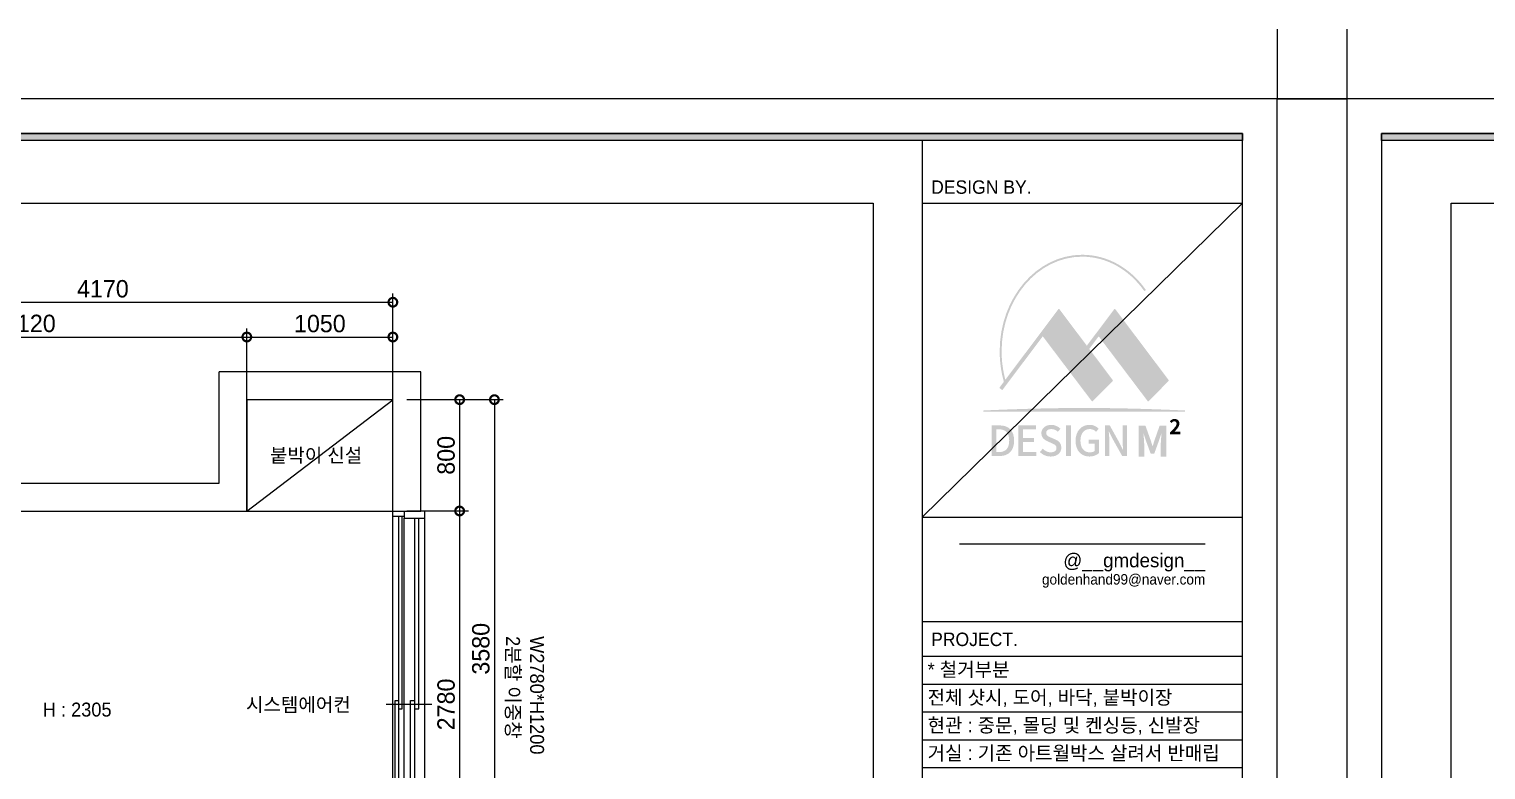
# Model space of a CAD drawing. Header units: millimetres. Extents: x 302328 to 345828, y 111587 to 154829.
# Drawn here: x 314855 to 325328, y 133146 to 138468 of the extents above; entities that cross this region are included whole.
import ezdxf
from ezdxf.enums import TextEntityAlignment as Align

# ---------------------------------------------------------------- set-up
doc = ezdxf.new("R2010")
doc.units = ezdxf.units.MM
doc.header["$LTSCALE"] = 100
doc.header["$PDMODE"] = 3
doc.layers.get('DEFPOINTS').update_dxf_attribs({"color": 248})
for name, color, linetype in [('0-ELC TEXT', 7, 'Continuous'), ('06-FUR', 6, 'Continuous'), ('07-DIM', 5, 'Continuous'), ('07-DIM WAL', 5, 'Continuous'), ('C-WALL1', 2, 'Continuous'), ('C-WIN', 4, 'Continuous'), ('DWG', 7, 'Continuous'), ('F-SYM', 7, 'Continuous'), ('FORM(YOURNAME)-11', 1, 'Continuous')]:
    doc.layers.add(name, color=color, linetype=linetype)
doc.styles.add('HY울릉도L', font='Expo M.ttf')
doc.styles.add('YOURNAME', font='HY울릉도M.TTF')
doc.styles.add('코레일둥고', font='Korail_Round_Gothic_Medium.ttf')
doc.dimstyles.new('50', dxfattribs={"dimscale": 50, "dimtxt": 2.5, "dimasz": 2.5, "dimexe": 1.25, "dimexo": 2, "dimtad": 1, "dimdec": 0, "dimtxsty": 'HY울릉도L', "dimblk": 'DOTSMALL', "dimcen": 2.5, "dimclrd": 1, "dimclre": 1, "dimclrt": 2, "dimadec": 0, "dimazin": 0, "dimtfac": 1, "dimtdec": 0, "dimtix": 1, "dimtmove": 0, "dimatfit": 3, "dimldrblk": 'DOTSMALL', "dimfxl": 0, "dimarcsym": 0})

# ---------------------------------------------------------------- blocks, each defined once
blk = doc.blocks.new('FORM-PLAN')
at = {"layer": 'DWG'}
h = blk.add_hatch(color=8, dxfattribs=at)
h.dxf.hatch_style = 2
edge = h.paths.add_edge_path()
edge.add_spline(control_points=[(3579, 47796), (3579, 47796), (3636, 47751), (3636, 47751), (3640, 47748), (3645, 47747), (3650, 47748), (3655, 47748), (3659, 47751), (3662, 47755), (3662, 47755), (4814, 49289), (4814, 49289), (4814, 49289), (6222, 47428), (6222, 47428), (6226, 47424), (6231, 47421), (6236, 47421), (6237, 47421), (6237, 47421), (6238, 47421), (6243, 47421), (6247, 47423), (6251, 47426), (6251, 47426), (6827, 48004), (6827, 48004), (6833, 48011), (6834, 48021), (6828, 48029), (6828, 48029), (6151, 48928), (6151, 48928), (6151, 48928), (6422, 49289), (6422, 49289), (6422, 49289), (7830, 47428), (7830, 47428), (7834, 47424), (7839, 47421), (7844, 47421), (7845, 47421), (7845, 47421), (7845, 47421), (7850, 47421), (7855, 47423), (7859, 47426), (7859, 47426), (8434, 48004), (8434, 48004), (8441, 48011), (8442, 48021), (8436, 48029), (8436, 48029), (6900, 50067), (6900, 50067), (6896, 50072), (6891, 50075), (6885, 50075), (6885, 50075), (6885, 50075), (6885, 50075), (6879, 50075), (6873, 50072), (6870, 50067), (6870, 50067), (6082, 49019), (6082, 49019), (6082, 49019), (5292, 50067), (5292, 50067), (5288, 50072), (5283, 50075), (5277, 50075), (5277, 50075), (5277, 50075), (5277, 50075), (5271, 50075), (5265, 50072), (5262, 50067), (5262, 50067), (3739, 48040), (3739, 48040), (3668, 48304), (3631, 48579), (3631, 48859), (3631, 50358), (4671, 51577), (5948, 51577), (6639, 51577), (7288, 51219), (7730, 50595), (7733, 50591), (7739, 50590), (7744, 50593), (7744, 50593), (7775, 50614), (7775, 50614), (7777, 50615), (7778, 50617), (7779, 50620), (7779, 50622), (7779, 50624), (7777, 50626), (7324, 51265), (6658, 51632), (5948, 51632), (4639, 51632), (3575, 50388), (3575, 48859), (3575, 48559), (3616, 48264), (3696, 47982), (3696, 47982), (3576, 47822), (3576, 47822), (3570, 47814), (3571, 47802), (3579, 47796)], knot_values=[0, 0, 0, 0, 1, 1, 1, 2, 2, 2, 3, 3, 3, 4, 4, 4, 5, 5, 5, 6, 6, 6, 7, 7, 7, 8, 8, 8, 9, 9, 9, 10, 10, 10, 11, 11, 11, 12, 12, 12, 13, 13, 13, 14, 14, 14, 15, 15, 15, 16, 16, 16, 17, 17, 17, 18, 18, 18, 19, 19, 19, 20, 20, 20, 21, 21, 21, 22, 22, 22, 23, 23, 23, 24, 24, 24, 25, 25, 25, 26, 26, 26, 27, 27, 27, 28, 28, 28, 29, 29, 29, 30, 30, 30, 31, 31, 31, 32, 32, 32, 33, 33, 33, 34, 34, 34, 35, 35, 35, 36, 36, 36, 37, 37, 37, 38, 38, 38, 39, 39, 39, 40, 40, 40, 40], degree=3, periodic=0)
h = blk.add_hatch(color=8, dxfattribs=at)
h.dxf.hatch_style = 2
edge = h.paths.add_edge_path()
edge.add_spline(control_points=[(6006, 47229), (4542, 47229), (3109, 47156), (3109, 47156), (3109, 47156), (3109, 47118), (3109, 47118), (3109, 47118), (8903, 47118), (8903, 47118), (8903, 47118), (8903, 47156), (8903, 47156), (8903, 47156), (7470, 47229), (6006, 47229)], knot_values=[0, 0, 0, 0, 1, 1, 1, 2, 2, 2, 3, 3, 3, 4, 4, 4, 5, 5, 5, 5], degree=3, periodic=0)
h = blk.add_hatch(color=8, dxfattribs=at)
h.dxf.hatch_style = 2
edge = h.paths.add_edge_path()
edge.add_spline(control_points=[(3345, 46728), (3345, 46728), (3571, 46728), (3571, 46728), (3838, 46728), (3990, 46578), (3990, 46291), (3990, 46006), (3838, 45848), (3578, 45848), (3578, 45848), (3345, 45848), (3345, 45848), (3345, 45848), (3345, 46728), (3345, 46728)], knot_values=[0, 0, 0, 0, 1, 1, 1, 2, 2, 2, 3, 3, 3, 4, 4, 4, 5, 5, 5, 5], degree=3, periodic=0)
edge = h.paths.add_edge_path()
edge.add_spline(control_points=[(3561, 45962), (3748, 45962), (3849, 46073), (3849, 46291), (3849, 46511), (3748, 46615), (3561, 46615), (3561, 46615), (3482, 46615), (3482, 46615), (3482, 46615), (3482, 45962), (3482, 45962), (3482, 45962), (3561, 45962), (3561, 45962)], knot_values=[0, 0, 0, 0, 1, 1, 1, 2, 2, 2, 3, 3, 3, 4, 4, 4, 5, 5, 5, 5], degree=3, periodic=0)
h = blk.add_hatch(color=8, dxfattribs=at)
h.dxf.hatch_style = 2
h.paths.add_polyline_path([(4107, 46728), (4621, 46728), (4621, 46611), (4244, 46611), (4244, 46366), (4564, 46366), (4564, 46249), (4244, 46249), (4244, 45965), (4634, 45965), (4634, 45848), (4107, 45848)])
h = blk.add_hatch(color=8, dxfattribs=at)
h.dxf.hatch_style = 2
edge = h.paths.add_edge_path()
edge.add_spline(control_points=[(4733, 45962), (4733, 45962), (4814, 46057), (4814, 46057), (4876, 45994), (4961, 45953), (5045, 45953), (5151, 45953), (5210, 46003), (5210, 46077), (5210, 46157), (5151, 46182), (5070, 46218), (5070, 46218), (4950, 46271), (4950, 46271), (4866, 46307), (4772, 46374), (4772, 46501), (4772, 46640), (4893, 46744), (5058, 46744), (5160, 46744), (5256, 46701), (5322, 46633), (5322, 46633), (5250, 46544), (5250, 46544), (5196, 46593), (5135, 46623), (5058, 46623), (4970, 46623), (4912, 46580), (4912, 46511), (4912, 46434), (4982, 46406), (5053, 46377), (5053, 46377), (5172, 46326), (5172, 46326), (5275, 46282), (5349, 46217), (5349, 46088), (5349, 45947), (5233, 45833), (5043, 45833), (4924, 45833), (4813, 45880), (4733, 45962)], knot_values=[0, 0, 0, 0, 1, 1, 1, 2, 2, 2, 3, 3, 3, 4, 4, 4, 5, 5, 5, 6, 6, 6, 7, 7, 7, 8, 8, 8, 9, 9, 9, 10, 10, 10, 11, 11, 11, 12, 12, 12, 13, 13, 13, 14, 14, 14, 15, 15, 15, 16, 16, 16, 16], degree=3, periodic=0)
h = blk.add_hatch(color=8, dxfattribs=at)
h.dxf.hatch_style = 2
h.paths.add_polyline_path([(5485, 46728), (5622, 46728), (5622, 45848), (5485, 45848)])
h = blk.add_hatch(color=8, dxfattribs=at)
h.dxf.hatch_style = 2
edge = h.paths.add_edge_path()
edge.add_spline(control_points=[(5757, 46285), (5757, 46572), (5932, 46744), (6163, 46744), (6286, 46744), (6368, 46689), (6422, 46633), (6422, 46633), (6348, 46544), (6348, 46544), (6304, 46588), (6251, 46623), (6167, 46623), (6005, 46623), (5898, 46497), (5898, 46290), (5898, 46081), (5994, 45953), (6173, 45953), (6226, 45953), (6280, 45969), (6310, 45996), (6310, 45996), (6310, 46203), (6310, 46203), (6310, 46203), (6138, 46203), (6138, 46203), (6138, 46203), (6138, 46316), (6138, 46316), (6138, 46316), (6435, 46316), (6435, 46316), (6435, 46316), (6435, 45935), (6435, 45935), (6377, 45877), (6278, 45833), (6159, 45833), (5927, 45833), (5757, 45997), (5757, 46285)], knot_values=[0, 0, 0, 0, 1, 1, 1, 2, 2, 2, 3, 3, 3, 4, 4, 4, 5, 5, 5, 6, 6, 6, 7, 7, 7, 8, 8, 8, 9, 9, 9, 10, 10, 10, 11, 11, 11, 12, 12, 12, 13, 13, 13, 14, 14, 14, 14], degree=3, periodic=0)
h = blk.add_hatch(color=8, dxfattribs=at)
h.dxf.hatch_style = 2
edge = h.paths.add_edge_path()
edge.add_spline(control_points=[(6600, 46728), (6600, 46728), (6741, 46728), (6741, 46728), (6741, 46728), (7029, 46211), (7029, 46211), (7029, 46211), (7120, 46025), (7120, 46025), (7120, 46025), (7126, 46025), (7126, 46025), (7119, 46116), (7108, 46222), (7108, 46317), (7108, 46317), (7108, 46728), (7108, 46728), (7108, 46728), (7238, 46728), (7238, 46728), (7238, 46728), (7238, 45848), (7238, 45848), (7238, 45848), (7098, 45848), (7098, 45848), (7098, 45848), (6809, 46366), (6809, 46366), (6809, 46366), (6718, 46550), (6718, 46550), (6718, 46550), (6712, 46550), (6712, 46550), (6719, 46460), (6730, 46358), (6730, 46262), (6730, 46262), (6730, 45848), (6730, 45848), (6730, 45848), (6600, 45848), (6600, 45848), (6600, 45848), (6600, 46728), (6600, 46728)], knot_values=[0, 0, 0, 0, 1, 1, 1, 2, 2, 2, 3, 3, 3, 4, 4, 4, 5, 5, 5, 6, 6, 6, 7, 7, 7, 8, 8, 8, 9, 9, 9, 10, 10, 10, 11, 11, 11, 12, 12, 12, 13, 13, 13, 14, 14, 14, 15, 15, 15, 16, 16, 16, 16], degree=3, periodic=0)
h = blk.add_hatch(color=8, dxfattribs=at)
h.dxf.hatch_style = 2
edge = h.paths.add_edge_path()
edge.add_spline(control_points=[(7574, 46717), (7574, 46717), (7768, 46717), (7768, 46717), (7768, 46717), (7917, 46303), (7917, 46303), (7936, 46248), (7952, 46190), (7970, 46134), (7970, 46134), (7976, 46134), (7976, 46134), (7995, 46190), (8010, 46248), (8029, 46303), (8029, 46303), (8174, 46717), (8174, 46717), (8174, 46717), (8368, 46717), (8368, 46717), (8368, 46717), (8368, 45833), (8368, 45833), (8368, 45833), (8209, 45833), (8209, 45833), (8209, 45833), (8209, 46202), (8209, 46202), (8209, 46285), (8222, 46408), (8231, 46492), (8231, 46492), (8225, 46492), (8225, 46492), (8225, 46492), (8154, 46284), (8154, 46284), (8154, 46284), (8019, 45913), (8019, 45913), (8019, 45913), (7919, 45913), (7919, 45913), (7919, 45913), (7783, 46284), (7783, 46284), (7783, 46284), (7713, 46492), (7713, 46492), (7713, 46492), (7709, 46492), (7709, 46492), (7717, 46408), (7731, 46285), (7731, 46202), (7731, 46202), (7731, 45833), (7731, 45833), (7731, 45833), (7574, 45833), (7574, 45833), (7574, 45833), (7574, 46717), (7574, 46717)], knot_values=[0, 0, 0, 0, 1, 1, 1, 2, 2, 2, 3, 3, 3, 4, 4, 4, 5, 5, 5, 6, 6, 6, 7, 7, 7, 8, 8, 8, 9, 9, 9, 10, 10, 10, 11, 11, 11, 12, 12, 12, 13, 13, 13, 14, 14, 14, 15, 15, 15, 16, 16, 16, 17, 17, 17, 18, 18, 18, 19, 19, 19, 20, 20, 20, 21, 21, 21, 22, 22, 22, 22], degree=3, periodic=0)
h = blk.add_hatch(color=8, dxfattribs=at)
h.dxf.hatch_style = 2
edge = h.paths.add_edge_path()
edge.add_spline(control_points=[(8472, 46524), (8587, 46635), (8662, 46710), (8662, 46774), (8662, 46818), (8638, 46845), (8596, 46845), (8564, 46845), (8538, 46823), (8515, 46798), (8515, 46798), (8468, 46846), (8468, 46846), (8508, 46890), (8547, 46914), (8607, 46914), (8691, 46914), (8746, 46861), (8746, 46779), (8746, 46704), (8677, 46626), (8598, 46543), (8620, 46545), (8650, 46548), (8670, 46548), (8670, 46548), (8767, 46548), (8767, 46548), (8767, 46548), (8767, 46473), (8767, 46473), (8767, 46473), (8472, 46473), (8472, 46473), (8472, 46473), (8472, 46524), (8472, 46524)], knot_values=[0, 0, 0, 0, 1, 1, 1, 2, 2, 2, 3, 3, 3, 4, 4, 4, 5, 5, 5, 6, 6, 6, 7, 7, 7, 8, 8, 8, 9, 9, 9, 10, 10, 10, 11, 11, 11, 12, 12, 12, 12], degree=3, periodic=0)
at = {"layer": 'FORM(YOURNAME)-11'}
h = blk.add_hatch(color=256, dxfattribs=at)
h.dxf.hatch_style = 1
h.paths.add_polyline_path([(-71444, 55115), (10556, 55115), (10556, 54915), (-71444, 54915)])
h.paths.add_polyline_path([(-71444, -2085), (10556, -2085), (10556, -2285), (-71444, -2285)])
at = {"layer": 'DEFPOINTS', "color": 158}
for p, q in [((1346, 54915), (1346, -2085)), ((10556, 53115), (1346, 44093)), ((1346, 53115), (10556, 53115)), ((1346, 44093), (10556, 44093)), ((1346, 40093), (10556, 40093)), ((1346, 39293), (10556, 39293)), ((1346, 38493), (10556, 38493)), ((1346, 37693), (10556, 37693)), ((1346, 36893), (10556, 36893))]:
    blk.add_line(p, q, dxfattribs=at)
at = {"layer": 'DEFPOINTS', "color": 1}
for points in [[(-72444, 58115), (-72444, 56115), (-74444, 56115)], [(11556, 58115), (11556, 56115), (13556, 56115)]]:
    blk.add_lwpolyline(points, dxfattribs=at)
at = {"layer": 'DEFPOINTS', "color": 158}
for points in [[(-71444, -2285), (10556, -2285), (10556, 55115), (-71444, 55115)], [(-69444, 53115), (-64, 53115), (-64, 1215), (-69444, 1215)]]:
    blk.add_lwpolyline(points, close=True, dxfattribs=at)
at = {"layer": 'FORM(YOURNAME)-11', "color": 251}
blk.add_line((2415, 43323), (9487, 43323), dxfattribs=at)
at = {"layer": 'FORM(YOURNAME)-11', "color": 14}
blk.add_line((1346, 41093), (10556, 41093), dxfattribs=at)
at = {"layer": 'FORM(YOURNAME)-11', "color": 250}
blk.add_lwpolyline([(-72444, -3285), (11556, -3285), (11556, 56115), (-72444, 56115)], close=True, dxfattribs=at)
at = {"layer": 'FORM(YOURNAME)-11'}
blk.add_lwpolyline([(-71444, 55115), (10556, 55115), (10556, 54915), (-71444, 54915)], close=True, dxfattribs=at)
at = {"layer": 'FORM(YOURNAME)-11', "color": 14, "style": 'YOURNAME'}
for s, p in [('DESIGN BY.', (1603, 53577)), ('PROJECT.', (1603, 40579))]:
    blk.add_text(s, height=386.1, dxfattribs=at).set_placement(p, align=Align.MIDDLE_LEFT)
for s, height, width, p in [('@__gmdesign__', 400, 1.03, (9487, 42649)), ('goldenhand99@naver.com', 300, 0.995, (9487, 42154))]:
    blk.add_text(s, height=height, dxfattribs=dict(at, width=width)).set_placement(p, align=Align.RIGHT)
at = {"layer": 'FORM(YOURNAME)-11', "color": 3, "style": 'YOURNAME'}
for tag, height, p in [('1', 450, (9905, 18188)), ('2', 450, (9905, 17544)), ('3', 450, (9905, 16257)), ('4', 450, (9905, 14326)), ('5', 515, (9905, 12009)), ('6', 515, (9905, 9757)), ('7', 515, (9905, 7504)), ('8', 515, (9905, 5252)), ('9', 515, (9905, 2999)), ('10', 515, (5655, 811)), ('11', 515, (9905, 747)), ('12', 515, (5655, -1441)), ('13', 515, (9905, -1441))]:
    blk.add_attdef(tag, text='', height=height, dxfattribs=at).set_placement(p, align=Align.MIDDLE_RIGHT)
blk = doc.blocks.new('*U956')
at = {"layer": 'F-SYM', "xscale": 0.2500000000000001, "yscale": 0.2500000000000001, "zscale": 0.2500000000000001}
blk.add_blockref('FORM-PLAN', (320939, 123939), dxfattribs=at)
blk = doc.blocks.new('FLOORPLAN')
at = {"layer": 'C-WALL1'}
for p, q in [((337408, 105744), (337408, 106544)), ((338858, 106544), (337408, 106544)), ((338858, 105544), (338858, 106544)), ((337608, 105544), (337608, 106344)), ((338658, 106344), (337608, 106344)), ((338658, 105544), (338658, 106344)), ((334288, 105744), (337408, 105744)), ((334488, 105544), (337608, 105544)), ((338658, 105544), (338858, 105544))]:
    blk.add_line(p, q, dxfattribs=at)
at = {"layer": 'C-WIN'}
for p, q in [((338658, 102804), (338658, 105504)), ((338738, 102814), (338738, 105494)), ((338738, 102764), (338738, 105494)), ((338888, 102814), (338888, 105494)), ((338938, 104154), (338608, 104154))]:
    blk.add_line(p, q, dxfattribs=at)
for points in [[(338738, 105504), (338658, 105504), (338658, 105544)], [(338698, 105504), (338698, 104124), (338723, 104124), (338723, 105504)], [(338738, 105544), (338738, 105494), (338888, 105494), (338888, 105544), (338838, 105544)], [(338813, 105494), (338813, 104124), (338843, 104124), (338843, 105494)], [(338673, 102804), (338673, 104184), (338698, 104184), (338698, 102804)], [(338783, 102814), (338783, 104184), (338813, 104184), (338813, 102814)]]:
    blk.add_lwpolyline(points, dxfattribs=at)
blk = doc.blocks.new('_DOTSMALL')
at = {"color": 0, "linetype": 'ByBlock', "const_width": 0.5}
blk.add_lwpolyline([(-0.0625, 0, 1), (0.0625, 0, 1)], format="xyb", close=True, dxfattribs=at)
blk = doc.blocks.new('*D716')
at = {"layer": '07-DIM', "color": 1, "lineweight": -2}
for p, q in [((313300, 135106), (313300, 136568)), ((313300, 136506), (317470, 136506)), ((317470, 135106), (317470, 136568))]:
    blk.add_line(p, q, dxfattribs=at)
at = {"layer": 'DEFPOINTS', "color": 0}
for p in [(317470, 136506), (313300, 135006), (317470, 135006)]:
    blk.add_point(p, dxfattribs=at)
at = {"layer": '07-DIM', "color": 1, "lineweight": -2, "xscale": 125, "yscale": 125, "zscale": 125, "rotation": 180}
blk.add_blockref('_DOTSMALL', (313300, 136506), dxfattribs=at)
at = {"layer": '07-DIM', "color": 1, "lineweight": -2, "xscale": 125, "yscale": 125, "zscale": 125}
blk.add_blockref('_DOTSMALL', (317470, 136506), dxfattribs=at)
at = {"layer": '07-DIM', "color": 2, "insert": (315385, 136602), "char_height": 125, "attachment_point": 5, "style": 'HY울릉도L'}
blk.add_mtext('4170', dxfattribs=at)
blk = doc.blocks.new('*D717')
at = {"layer": '07-DIM', "color": 1, "lineweight": -2}
for p, q in [((313300, 135106), (313300, 136318)), ((316420, 135106), (316420, 136318)), ((313300, 136256), (316420, 136256))]:
    blk.add_line(p, q, dxfattribs=at)
at = {"layer": 'DEFPOINTS', "color": 0}
for p in [(316420, 136256), (313300, 135006), (316420, 135006)]:
    blk.add_point(p, dxfattribs=at)
at = {"layer": '07-DIM', "color": 1, "lineweight": -2, "xscale": 125, "yscale": 125, "zscale": 125, "rotation": 180}
blk.add_blockref('_DOTSMALL', (313300, 136256), dxfattribs=at)
at = {"layer": '07-DIM', "color": 1, "lineweight": -2, "xscale": 125, "yscale": 125, "zscale": 125}
blk.add_blockref('_DOTSMALL', (316420, 136256), dxfattribs=at)
at = {"layer": '07-DIM', "color": 2, "insert": (314860, 136353), "char_height": 125, "attachment_point": 5, "style": 'HY울릉도L'}
blk.add_mtext('3120', dxfattribs=at)
blk = doc.blocks.new('*D695')
at = {"layer": '07-DIM', "color": 1, "lineweight": -2}
for p, q in [((316420, 135106), (316420, 136318)), ((317470, 135106), (317470, 136318)), ((316420, 136256), (317470, 136256))]:
    blk.add_line(p, q, dxfattribs=at)
at = {"layer": 'DEFPOINTS', "color": 0}
for p in [(317470, 136256), (316420, 135006), (317470, 135006)]:
    blk.add_point(p, dxfattribs=at)
at = {"layer": '07-DIM', "color": 1, "lineweight": -2, "xscale": 125, "yscale": 125, "zscale": 125, "rotation": 180}
blk.add_blockref('_DOTSMALL', (316420, 136256), dxfattribs=at)
at = {"layer": '07-DIM', "color": 1, "lineweight": -2, "xscale": 125, "yscale": 125, "zscale": 125}
blk.add_blockref('_DOTSMALL', (317470, 136256), dxfattribs=at)
at = {"layer": '07-DIM', "color": 2, "insert": (316945, 136352), "char_height": 125, "attachment_point": 5, "style": 'HY울릉도L'}
blk.add_mtext('1050', dxfattribs=at)
blk = doc.blocks.new('*D729')
at = {"layer": '07-DIM', "color": 1, "lineweight": -2}
for p, q in [((317570, 135806), (318263, 135806)), ((318200, 135806), (318200, 132226)), ((317570, 132226), (318263, 132226))]:
    blk.add_line(p, q, dxfattribs=at)
at = {"layer": 'DEFPOINTS', "color": 0}
for p in [(317470, 135806), (317470, 132226), (318200, 132226)]:
    blk.add_point(p, dxfattribs=at)
at = {"layer": '07-DIM', "color": 1, "lineweight": -2, "xscale": 125, "yscale": 125, "zscale": 125}
for p, rotation in [((318200, 135806), 90), ((318200, 132226), 270)]:
    blk.add_blockref('_DOTSMALL', p, dxfattribs=dict(at, rotation=rotation))
at = {"layer": '07-DIM', "color": 2, "insert": (318103, 134016), "char_height": 125, "attachment_point": 5, "rotation": 90, "style": 'HY울릉도L'}
blk.add_mtext('3580', dxfattribs=at)
blk = doc.blocks.new('*D696')
at = {"layer": '07-DIM', "color": 1, "lineweight": -2}
for p, q in [((317570, 135806), (318013, 135806)), ((317950, 135806), (317950, 135006)), ((317570, 135006), (318013, 135006))]:
    blk.add_line(p, q, dxfattribs=at)
at = {"layer": 'DEFPOINTS', "color": 0}
for p in [(317470, 135806), (317470, 135006), (317950, 135006)]:
    blk.add_point(p, dxfattribs=at)
at = {"layer": '07-DIM', "color": 1, "lineweight": -2, "xscale": 125, "yscale": 125, "zscale": 125}
for p, rotation in [((317950, 135806), 90), ((317950, 135006), 270)]:
    blk.add_blockref('_DOTSMALL', p, dxfattribs=dict(at, rotation=rotation))
at = {"layer": '07-DIM', "color": 2, "insert": (317853, 135406), "char_height": 125, "attachment_point": 5, "rotation": 90, "style": 'HY울릉도L'}
blk.add_mtext('800', dxfattribs=at)
blk = doc.blocks.new('*D697')
at = {"layer": '07-DIM', "color": 1, "lineweight": -2}
for p, q in [((317570, 135006), (318013, 135006)), ((317950, 135006), (317950, 132226)), ((317570, 132226), (318013, 132226))]:
    blk.add_line(p, q, dxfattribs=at)
at = {"layer": 'DEFPOINTS', "color": 0}
for p in [(317470, 135006), (317470, 132226), (317950, 132226)]:
    blk.add_point(p, dxfattribs=at)
at = {"layer": '07-DIM', "color": 1, "lineweight": -2, "xscale": 125, "yscale": 125, "zscale": 125}
for p, rotation in [((317950, 135006), 90), ((317950, 132226), 270)]:
    blk.add_blockref('_DOTSMALL', p, dxfattribs=dict(at, rotation=rotation))
at = {"layer": '07-DIM', "color": 2, "insert": (317853, 133616), "char_height": 125, "attachment_point": 5, "rotation": 90, "style": 'HY울릉도L'}
blk.add_mtext('2780', dxfattribs=at)
blk = doc.blocks.new('*U957')
at = {"layer": 'F-SYM', "xscale": 0.2500000000000001, "yscale": 0.2500000000000001, "zscale": 0.2500000000000001}
blk.add_blockref('FORM-PLAN', (342439, 123939), dxfattribs=at)

msp = doc.modelspace()

# ---------------------------------------------------------------- linework, layer by layer
at = {"layer": '06-FUR'}
msp.add_line((316420.3, 135005.6), (317470.3, 135805.6), dxfattribs=at)
msp.add_lwpolyline([(316420.3, 135005.6), (317470.3, 135005.6), (317470.3, 135805.6), (316420.3, 135805.6)], close=True, dxfattribs=at)

# ---------------------------------------------------------------- block references
msp.add_blockref('FLOORPLAN', (-21187.3, 29461.5))
at = {"layer": '07-DIM WAL'}
for name in ['*U956', '*U957']:
    msp.add_blockref(name, (0, 0), dxfattribs=at)

# ---------------------------------------------------------------- texts
at = {"layer": '0-ELC TEXT', "style": '코레일둥고'}
for s, p in [('붙박이 신설', (316585.8, 135355.8)), ('* 철거부분', (321314.7, 133816.6)), ('시스템에어컨', (316414, 133564.7)), ('전체 샷시, 도어, 바닥, 붙박이장', (321314.7, 133616.6)), ('H : 2305', (314952.9, 133529.1)), ('현관 : 중문, 몰딩 및 켄싱등, 신발장', (321314.7, 133416.6)), ('거실 : 기존 아트월박스 살려서 반매립', (321314.7, 133216.6))]:
    msp.add_text(s, height=100, dxfattribs=at).set_placement(p)
for s, p in [('2분할 이중창', (318284, 134107)), ('W2780*H1200', (318456.9, 134107))]:
    msp.add_text(s, height=100, rotation=270, dxfattribs=at).set_placement(p)

# ---------------------------------------------------------------- dimensions: what is measured, and where the dimension line sits
at = {"layer": '07-DIM'}
for base, p1, p2, picture, middle in [((317470.3, 136505.6), (313300.3, 135005.6), (317470.3, 135005.6), '*D716', (315385.3, 136602.5)), ((316420.3, 136255.6), (313300.3, 135005.6), (316420.3, 135005.6), '*D717', (314860.3, 136352.6)), ((317470.3, 136255.6), (316420.3, 135005.6), (317470.3, 135005.6), '*D695', (316945.3, 136352.5))]:
    dim = msp.add_linear_dim(base=base, p1=p1, p2=p2, dimstyle='50', dxfattribs=at)
    dim.commit()
    dim.dimension.update_dxf_attribs({"geometry": picture, "text_midpoint": middle})
for base, p1, p2, picture, middle in [((318200.3, 132225.6), (317470.3, 135805.6), (317470.3, 132225.6), '*D729', (318103.3, 134015.6)), ((317950.3, 135005.6), (317470.3, 135805.6), (317470.3, 135005.6), '*D696', (317853.3, 135405.6)), ((317950.3, 132225.6), (317470.3, 135005.6), (317470.3, 132225.6), '*D697', (317853.3, 133615.6))]:
    dim = msp.add_linear_dim(base=base, p1=p1, p2=p2, angle=90, dimstyle='50', dxfattribs=at)
    dim.commit()
    dim.dimension.update_dxf_attribs({"geometry": picture, "text_midpoint": middle})

doc.saveas('drawing.dxf')
